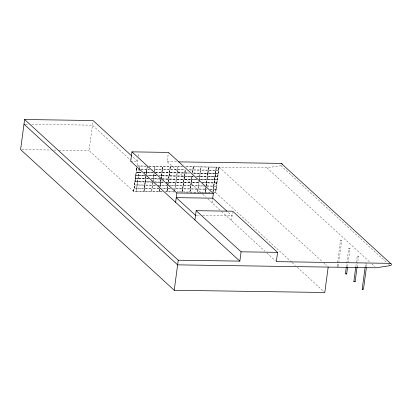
<?xml version="1.0" encoding="UTF-8"?>
<svg xmlns="http://www.w3.org/2000/svg" width="412" height="412" viewBox="0 0 412 412"><rect width="100%" height="100%" fill="white"/><g stroke="black" fill="none" stroke-linecap="round" stroke-linejoin="round"><path stroke-width="0.31" stroke-dasharray="2.06 1.54" d="M162.431 191.776L133.56 191.353L89.038 150.581L92.896 121.684M133.56 191.353L136.866 166.582M137 165.341L137.876 158.785M138.205 156.303L138.623 153.202M133.715 191.214L134.091 188.166L136.65 188.227L136.248 191.25L133.689 191.189L134.116 188.191M134.111 188.027L134.513 185.003L137.047 185.04L136.671 188.088L134.111 188.027L134.539 185.024M134.559 184.885L134.935 181.836L137.495 181.898L137.093 184.921L134.533 184.864L134.961 181.862M134.956 181.697L135.357 178.674L137.917 178.736L137.515 181.759L134.956 181.697L137.515 181.759M135.378 178.535L135.78 175.507L138.339 175.569L137.938 178.592L135.378 178.535L137.938 178.592M135.8 175.368L136.202 172.345L138.736 172.381L138.36 175.43L135.8 175.368L138.36 175.43M136.624 169.183L136.223 172.206L138.777 172.268L139.158 169.219L136.624 169.183L136.248 172.226L138.777 172.268M137.68 166.026L139.606 166.077L139.179 169.08L136.645 169.044L136.805 167.833M134.982 181.723L135.383 178.695M135.404 178.556L135.78 175.507M135.826 175.394L136.202 172.345M136.671 169.064L136.83 167.854M144.288 188.315L136.763 188.207L136.357 191.23L143.912 191.364L144.71 185.153L143.912 191.364M144.736 185.173L137.186 185.04L136.779 188.068L144.334 188.202M145.158 182.011L137.608 181.877L137.201 184.9L144.756 185.034L145.158 182.011L144.756 185.034M137.649 181.759L138.03 178.71L145.58 178.849L145.178 181.872L137.649 181.759L145.178 181.872L145.554 178.823M138.072 178.597L138.453 175.548L145.977 175.661L145.601 178.705L138.046 178.571L145.601 178.705M138.468 175.409L145.997 175.522L138.468 175.409L138.875 172.386L141.409 172.443M141.424 172.304L138.89 172.247L139.297 169.219L146.847 169.353L146.445 172.381L143.937 172.34M139.313 169.08L139.72 166.057L147.244 166.165M145.575 178.684L145.977 175.661M146.157 174.312L146.399 172.494L146.183 174.333M146.445 172.381L146.847 169.353M146.868 169.214L147.11 167.401L146.868 169.214L140.569 169.1M144.427 188.32L144.051 191.364L151.575 191.477L151.956 188.428L144.452 188.341M144.849 185.153L144.473 188.202L151.997 188.315L152.378 185.266L144.875 185.179M145.292 181.852L152.816 181.96L145.292 181.852L145.694 178.823L148.856 178.896M148.876 178.757L145.735 178.71L146.116 175.661M146.322 174.333L146.538 172.499L154.067 172.607L153.686 175.656L148.042 175.574M146.579 172.381L153.46 172.458L146.579 172.381L146.96 169.332L149.494 169.394M152.419 185.148L152.8 182.099L145.271 181.991L144.895 185.04L152.394 185.127M153.007 180.775L153.249 178.957L151.338 178.911M151.384 178.793L153.264 178.818L153.645 175.775L146.77 175.692M154.273 171.284L154.515 169.466L152.605 169.414M155.674 185.338L152.512 185.266L152.136 188.315L159.64 188.402M152.934 182.104L152.533 185.127L155.695 185.199M152.981 181.986L153.357 178.937L160.886 179.05L160.51 182.099L153.609 181.996M160.304 178.926L153.403 178.823L153.779 175.775L156.941 175.842M153.825 175.656L156.936 175.682L153.825 175.656L154.201 172.613M154.325 171.886L154.624 169.445L162.179 169.579L161.777 172.607L154.248 172.494M155.046 166.283L154.67 169.332L162.199 169.44L162.575 166.391L155.072 166.304M159.243 191.59L159.619 188.542L152.09 188.433L151.714 191.477L159.217 191.565M159.743 187.821L160.041 185.379L158.162 185.349M158.177 185.209L160.088 185.261L160.464 182.212L153.588 182.135M161.01 178.329L161.334 175.909L159.429 175.857M161.355 175.77L159.444 175.718L161.355 175.77L161.731 172.721L154.855 172.643M159.702 189.175L159.377 191.59L159.758 188.547M160.016 186.59L160.18 185.379L167.107 185.503M167.123 185.364L160.196 185.24L160.603 182.217L163.765 182.284M160.618 182.078L163.755 182.125L160.618 182.078L161.025 179.05M161.041 178.911L161.447 175.888L168.997 176.022L168.596 179.045L161.695 178.947M161.463 175.749L161.87 172.726L169.42 172.86L169.018 175.883L161.463 175.749L169.018 175.883M162.318 169.584L161.911 172.607L169.44 172.716L169.842 169.692L169.44 172.716L161.885 172.582L162.318 169.584L169.842 169.692M162.307 169.42L162.714 166.397L170.264 166.53L169.862 169.553L162.333 169.445L162.74 166.417M160.041 186.615L160.18 185.379M160.222 185.266L160.629 182.238M160.644 182.099L160.968 179.678M161.066 178.937L161.447 175.888M161.489 175.77L161.87 172.726M200.768 192.45L167.2 161.705L168.441 152.399M167.287 188.655L166.906 191.704L167.308 188.681L162.266 188.583M167.725 185.354L168.127 182.325L167.833 184.772M168.972 176.001L168.596 179.045L162.925 178.942M168.992 175.857L169.42 172.86M170.238 166.505L169.862 169.553M167.329 188.542L167.653 186.121L167.329 188.542L160.402 188.413M168.575 179.184L168.173 182.212L166.293 182.181L168.173 182.212L168.549 179.163L161.653 179.06M167.844 185.493L167.442 188.516L170.604 188.588M167.967 184.772L168.266 182.331L175.821 182.465L175.414 185.488L168.493 185.364M168.312 182.212L168.688 179.163L176.218 179.277L175.836 182.325L168.287 182.192L175.836 182.325M168.735 179.05L169.111 176.001L176.666 176.135L176.259 179.158L168.735 179.05L176.259 179.158M169.157 175.883L169.533 172.839L177.062 172.947L176.681 175.996L169.131 175.862L176.681 175.996M169.579 172.721L169.955 169.672L177.484 169.785L177.103 172.829L169.579 172.721L177.103 172.829M174.652 191.209L174.976 188.794L173.694 188.753M173.715 188.608L174.992 188.65L175.399 185.627L170.352 185.529M177.526 169.667L177.907 166.618L170.377 166.51L170.002 169.553L177.5 169.646M174.791 191.214L175.085 188.768L182.64 188.907L182.212 191.904M175.507 185.606L175.131 188.655L182.66 188.763L183.036 185.719L175.533 185.632M175.976 182.325L176.351 179.277L183.881 179.39L183.505 182.439L175.95 182.305L183.505 182.439M176.398 179.163L176.774 176.115L184.303 176.223L183.927 179.272L176.398 179.163L183.927 179.272M176.82 175.996L177.196 172.947L184.725 173.061L184.349 176.109L176.794 175.976L184.349 176.109M177.242 172.834L177.618 169.785L185.148 169.898L184.772 172.942L177.217 172.808L184.772 172.942M182.459 166.711L178.041 166.623L177.639 169.646L185.168 169.759M182.779 188.907L182.372 191.93L182.779 188.907L190.308 189.015L189.901 192.043L177.191 191.832M182.768 188.742L183.175 185.719L190.73 185.853L190.323 188.876L182.794 188.768L183.175 185.719M183.216 185.601L183.597 182.557L191.147 182.691L190.746 185.714L183.191 185.58L183.623 182.578M183.613 182.418L184.02 179.39L191.57 179.524L191.168 182.552L183.613 182.418L191.168 182.552M184.035 179.251L184.442 176.228L191.992 176.362L191.59 179.385L184.035 179.251L191.59 179.385M184.458 176.089L192.013 176.223L184.458 176.089L184.864 173.061L189.278 173.148M184.906 172.947L185.287 169.898L184.906 172.947L189.299 173.009M183.639 182.439L184.046 179.416M184.061 179.277L184.468 176.248M184.483 176.109L184.864 173.061M189.901 192.043L190.282 188.995M190.323 188.876L190.73 185.853M190.746 185.714L191.127 182.665M191.142 182.526L191.57 179.524M191.565 179.364L191.992 176.362M193.233 166.845L192.857 169.893L193.259 166.87L185.735 166.757M192.837 170.032L192.435 173.055L192.837 170.032L189.675 169.965M190.838 185.833L190.462 188.881L197.992 188.99L198.368 185.946L190.864 185.853M199.156 180.245L198.831 182.665L191.307 182.552L191.683 179.503L196.73 179.601M196.745 179.462L191.729 179.39L192.105 176.341L193.388 176.382M192.574 173.061L192.95 170.012L200.479 170.125L200.098 173.169L192.574 173.061L200.098 173.169M198.409 185.827L198.79 182.779L191.261 182.671L190.885 185.714L198.388 185.802M199.254 179.498L199.66 176.475L195.87 176.398M199.676 176.336L195.891 176.254L199.676 176.336L200.057 173.287L192.528 173.174M205.428 186.07L198.507 185.946L198.1 188.969L205.655 189.103L205.954 186.662M199.269 180.224L198.945 182.64M199.393 179.503L199.768 176.454L207.298 176.563L206.922 179.611L199.393 179.503L206.922 179.611M199.815 176.336L200.191 173.287L207.746 173.421L207.344 176.449L199.815 176.336L207.344 176.449M208.163 170.094L200.634 169.986L201.035 166.963L208.59 167.097L207.766 173.282L200.211 173.148L200.613 170.125L208.142 170.238M205.233 192.27L205.609 189.221L198.084 189.108L197.703 192.157L205.207 192.244M206.077 185.941L206.453 182.892L203.317 182.846M202.107 182.712L206.5 182.773L206.875 179.73L199.372 179.642M205.748 189.221L205.367 192.27L205.748 189.221L207.025 189.263M205.954 187.898L205.789 189.108L206.088 186.662M206.268 185.312L206.592 182.897L214.147 183.031L213.74 186.054L206.814 185.93M206.613 182.753L207.015 179.73L214.57 179.864L214.163 182.887L206.613 182.753L214.163 182.887M214.992 176.702L207.437 176.568L207.03 179.591L214.585 179.725L214.966 176.676L214.585 179.725M215.414 173.534L207.859 173.4L207.452 176.429L215.007 176.563L215.388 173.514L215.007 176.563M207.875 173.261L208.281 170.238L215.831 170.372L215.43 173.395L207.875 173.261L215.43 173.395M208.297 170.099L208.704 167.071L216.254 167.21L215.852 170.233L208.323 170.12L208.704 167.071M206.211 185.941L206.592 182.897M206.633 182.779L207.04 179.756M207.885 173.426L207.478 176.449L214.982 176.537M207.9 173.287L208.281 170.238M213.277 189.335L212.87 192.358L213.303 189.355L210.141 189.288M213.699 186.167L213.318 189.216L213.725 186.193L206.17 186.059M213.74 186.054L214.147 183.031M214.137 182.866L214.544 179.843M215.404 173.375L215.831 170.372M215.852 170.233L216.233 167.184M215.97 189.396L213.411 189.335L213.035 192.383L215.569 192.419L215.97 189.396L215.569 192.419M216.815 183.067L214.255 183.005L213.88 186.054L216.408 186.095L216.815 183.067L216.408 186.095M214.302 182.892L214.678 179.843L217.237 179.905L216.83 182.928L214.302 182.892L216.83 182.928M214.724 179.725L215.1 176.681L217.66 176.738L217.253 179.766L214.724 179.725L217.253 179.766M215.146 176.563L215.522 173.514L218.082 173.576L217.675 176.599L215.146 176.563L217.675 176.599L218.082 173.576M215.569 173.4L215.945 170.352L218.504 170.413L218.097 173.437L215.543 173.375L218.097 173.437L218.478 170.388M212.118 202.838L212.736 198.187M215.986 189.257L216.367 186.209L213.833 186.173L213.431 189.196L215.986 189.257L216.393 186.234M216.81 182.907L217.237 179.905M217.232 179.74L217.634 176.717M218.52 170.269L218.901 167.226L218.52 170.269L215.965 170.213L216.367 167.184L218.927 167.246M291.588 262.078L215.682 192.564L219.076 167.159M231.426 220.523L232.512 212.381M337.15 266.24L340.436 240.68L341.002 240.598L341.697 240.85L338.298 266.307M346.332 266.837L348.794 248.369L349.366 248.287L350.056 248.539L348.269 261.924M347.677 266.368L348.192 262.511M355.891 266.296L357.25 256.084L357.662 255.991L358.512 256.254L357.745 262.017M357.075 267.048L357.668 262.604M365.161 266.991L365.851 263.68M366.51 266.523L366.855 263.938L366.16 263.685M340.43 240.732L341.697 240.85M337.037 266.137L338.309 266.26M348.794 248.369L350.056 248.539M357.25 256.084L358.512 256.254M365.593 263.768L366.855 263.938M185.683 166.639L266.955 167.838L280.953 165.717A1.226 1.087 -47.5 0 0 281.921 165.274M25.271 124.182L28.469 124.228M31.667 124.275L92.427 125.171L130.295 159.851M21.877 149.587L51.299 150.02M53.859 150.061L56.418 150.097M58.978 150.133L89.038 150.581M130.702 161.169L137.546 161.267L132.34 156.498M167.2 161.705L177.454 161.859M137.567 165.933L146.574 166.088M149.113 166.103L182.501 166.618M149.515 169.255L146.981 169.193L147.408 166.19L154.912 166.278L154.531 169.327L152.625 169.275M189.067 169.816L192.857 169.893M138.89 172.247L141.398 172.283M143.912 172.319L146.42 172.355M155.478 172.489L161.777 172.607M184.88 172.922L189.273 172.988M200.211 173.148L207.766 173.282M143.891 172.458L146.425 172.52M148.016 175.548L153.686 175.656M193.377 176.218L192.126 176.202L193.403 176.243M148.85 178.731L145.735 178.71M151.358 178.772L153.264 178.818M160.907 178.911L153.403 178.823M196.72 179.436L191.729 179.39M214.559 179.704L207.03 179.591L207.437 176.568M154.835 181.991L160.51 182.099M202.081 182.686L206.5 182.773M166.247 182.3L168.153 182.351M203.569 185.905L198.548 185.827L198.95 182.804M205.768 189.082L207.045 189.123M210.156 189.149L213.318 189.216M170.583 188.727L167.421 188.66L167.02 191.683L174.549 191.791M159.351 191.57L162.513 191.637M165.629 191.662L166.906 191.704M205.346 192.25L210.388 192.342M165.639 191.822L174.621 191.956M177.186 191.997L185.529 192.116M186.173 192.126L210.553 192.486M213.117 192.522L215.682 192.564M196.184 215.342L200.026 215.399M202.591 215.435L232.049 215.867L227.336 211.557M280.953 165.717L386.77 262.624M388.671 264.365L390.092 265.668M266.955 167.838L369.924 262.14M371.825 263.881L375.147 266.924M219.05 167.133L322.019 261.435M323.92 263.175L327.241 266.214M292.067 262.511L295.383 265.555M297.284 267.29L324.8 292.489M198.831 182.665L191.307 182.552M202.658 194.181L205.969 197.209M207.859 198.945L221.064 211.037M221.538 211.464L264.993 251.263M266.883 252.999L275.396 260.791M175.929 182.444L175.553 185.488L183.083 185.601L183.458 182.552L175.955 182.465M190.416 188.995L190.04 192.043L197.569 192.157L197.945 189.108L190.442 189.02M193.372 166.85L192.996 169.893L200.52 170.007L200.902 166.958L193.398 166.87"/><path stroke-width="0.62" d="M131.866 156.066L93.05 120.52L24.612 119.511L20.6 149.571L174.235 290.269L324.8 292.489L328.189 267.084M226.868 211.124L212.736 198.187L213.359 193.532L168.441 152.399L131.943 151.863L130.702 161.169L239.841 261.12L241.082 251.814L196.169 210.676L194.928 219.982M175.615 202.302L176.856 192.996L131.943 151.863M174.235 290.269L178.247 260.209L24.612 119.511M196.169 210.676L232.667 211.217L277.58 252.35L276.339 261.656L390.406 263.34A1.226 1.087 -47.5 0 1 391.39 264.519A1.226 1.087 -47.5 0 1 390.092 265.668L376.094 267.79L177.624 264.864L23.989 124.161M346.301 273.748L346.662 273.99L345.4 273.826L346.25 267.424M346.662 273.99L347.599 266.961M354.897 281.504L355.118 281.705L353.857 281.54L355.803 266.93M355.118 281.705L357.075 267.048M366.345 267.748L363.456 289.389L362.72 289.451L362.194 289.219L365.084 267.579M353.857 281.54L354.124 281.401M362.194 289.219L362.771 289.09M178.736 161.875L281.262 163.389A1.226 1.087 -47.5 0 1 282.22 164.12M176.856 192.996L213.359 193.532M212.736 198.187L176.238 197.647L195.546 215.332M241.082 251.814L277.58 252.35M178.247 260.209L239.841 261.12M281.262 163.389L390.406 263.34"/></g></svg>
